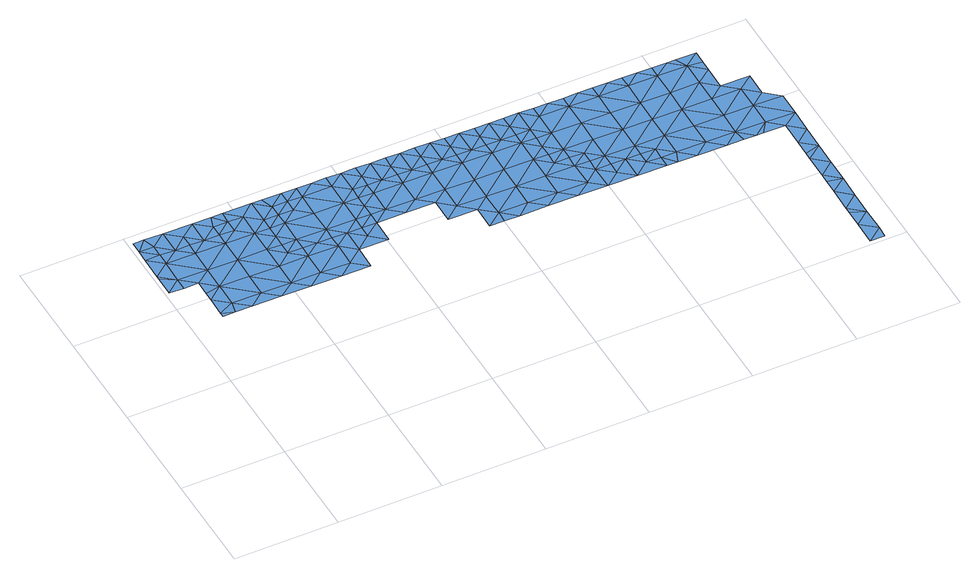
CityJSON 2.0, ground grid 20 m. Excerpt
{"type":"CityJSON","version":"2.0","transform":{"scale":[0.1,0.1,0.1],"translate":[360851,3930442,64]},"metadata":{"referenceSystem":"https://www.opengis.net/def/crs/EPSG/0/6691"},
"CityObjects":{
"waterbody1":{"type":"WaterBody","attributes":{"name":"9","class":"1140","function":"1","WaterBodyRiverFloodingRiskAttribute.description":"5","WaterBodyRiverFloodingRiskAttribute.rankOrg":"2","WaterBodyRiverFloodingRiskAttribute.adminType":"2","WaterBodyRiverFloodingRiskAttribute.scale":"L1"},"geometry":[{"type":"MultiSurface","lod":"1","boundaries":[[[0,1,2]],[[3,4,5]],[[6,7,8]],[[7,6,9]],[[6,10,9]],[[11,6,8]],[[1,12,13]],[[13,14,15]],[[16,11,3]],[[7,9,14]],[[7,4,8]],[[11,8,3]],[[8,4,3]],[[13,12,14]],[[12,1,17]],[[10,15,9]],[[2,13,15]],[[2,1,13]],[[14,9,15]]]}]},
"waterbody2":{"type":"WaterBody","attributes":{"name":"9","class":"1140","function":"1","WaterBodyRiverFloodingRiskAttribute.description":"5","WaterBodyRiverFloodingRiskAttribute.rankOrg":"1","WaterBodyRiverFloodingRiskAttribute.adminType":"2","WaterBodyRiverFloodingRiskAttribute.scale":"L1"},"geometry":[{"type":"MultiSurface","lod":"1","boundaries":[[[18,19,20]],[[19,18,21]],[[21,18,22]],[[23,22,18]],[[24,22,23]],[[24,25,22]],[[26,25,24]],[[27,25,26]],[[27,28,25]],[[29,28,27]],[[28,29,30]],[[31,32,33]],[[34,33,32]],[[35,33,34]],[[35,36,33]],[[35,37,36]],[[38,37,35]],[[39,40,23]],[[41,23,40]],[[40,38,41]],[[42,43,44]],[[44,43,45]],[[46,45,43]],[[11,16,47]],[[46,43,48]],[[42,49,43]],[[50,51,49]],[[50,15,51]],[[2,15,50]],[[0,2,50]],[[0,52,1]],[[28,52,0]],[[28,53,52]],[[53,54,52]],[[28,0,50]],[[25,50,49]],[[47,6,11]],[[15,10,51]],[[52,17,1]],[[17,52,54]],[[53,55,54]],[[53,56,55]],[[57,58,59]],[[60,59,58]],[[33,60,61]],[[62,60,36]],[[37,62,36]],[[61,60,58]],[[63,61,58]],[[63,58,57]],[[56,64,55]],[[64,65,55]],[[66,55,65]],[[66,54,55]],[[67,68,34]],[[68,69,27]],[[32,67,34]],[[33,61,31]],[[64,56,70]],[[30,53,28]],[[69,29,27]],[[25,28,50]],[[68,27,26]],[[41,26,24]],[[25,49,22]],[[23,41,24]],[[18,39,23]],[[22,71,21]],[[20,19,72]],[[18,20,39]],[[35,41,38]],[[60,33,36]],[[34,41,35]],[[26,41,34]],[[34,68,26]],[[10,6,51]],[[47,51,6]],[[51,47,49]],[[49,47,43]],[[43,47,48]],[[16,48,47]],[[71,22,42]],[[22,49,42]]]}]},
"waterbody3":{"type":"WaterBody","attributes":{"name":"9","class":"1140","function":"1","WaterBodyRiverFloodingRiskAttribute.description":"5","WaterBodyRiverFloodingRiskAttribute.rankOrg":"2","WaterBodyRiverFloodingRiskAttribute.adminType":"2","WaterBodyRiverFloodingRiskAttribute.scale":"L1"},"geometry":[{"type":"MultiSurface","lod":"1","boundaries":[[[67,73,68]],[[73,29,69]],[[69,68,73]],[[30,29,74]],[[30,56,53]],[[29,73,74]],[[67,32,73]],[[56,30,74]],[[75,73,32]],[[70,56,74]],[[74,73,75]],[[32,31,75]],[[74,76,70]],[[74,75,76]],[[31,61,75]],[[64,70,77]],[[70,76,77]],[[61,78,75]],[[65,64,79]],[[79,64,77]],[[78,80,75]],[[80,77,76]],[[76,75,80]],[[78,61,63]],[[79,77,81]],[[80,82,77]],[[63,83,78]],[[81,77,82]],[[63,57,83]],[[80,78,84]],[[78,83,84]],[[85,81,82]],[[86,87,80]],[[80,84,86]],[[82,80,87]],[[82,88,85]],[[82,87,88]],[[89,90,87]],[[88,87,90]],[[91,88,90]],[[89,92,90]],[[93,91,90]],[[92,93,90]],[[94,93,92]],[[95,94,92]],[[96,93,94]],[[95,97,94]],[[97,98,94]],[[96,94,98]],[[99,100,97]],[[97,100,98]],[[101,98,100]],[[99,102,100]],[[100,103,101]],[[100,102,103]],[[104,103,102]],[[105,104,102]],[[106,103,104]],[[105,107,104]],[[108,106,104]],[[104,107,108]],[[109,108,107]],[[110,109,107]],[[111,108,109]],[[110,112,109]],[[113,111,109]],[[113,109,112]],[[114,115,112]],[[112,115,113]],[[116,113,115]],[[114,117,115]],[[118,119,120]],[[121,116,115]],[[118,122,119]],[[119,122,123]],[[115,117,121]],[[124,125,117]],[[124,120,125]],[[120,119,125]],[[123,126,119]],[[125,127,117]],[[121,117,127]],[[126,128,119]],[[129,130,131]],[[119,132,125]],[[133,121,127]],[[134,131,130]],[[126,134,130]],[[130,128,126]],[[125,135,127]],[[127,136,133]],[[129,137,130]],[[132,119,128]],[[132,135,125]],[[127,135,136]],[[138,130,137]],[[138,139,130]],[[139,132,128]],[[128,130,139]],[[140,136,135]],[[138,137,141]],[[139,142,132]],[[143,140,135]],[[141,144,138]],[[135,132,142]],[[145,143,135]],[[142,145,135]],[[146,147,148]],[[144,147,149]],[[147,146,149]],[[150,151,138]],[[138,144,150]],[[152,142,139]],[[139,138,151]],[[153,149,146]],[[154,143,145]],[[144,149,150]],[[151,152,139]],[[145,155,154]],[[145,142,152]],[[153,156,149]],[[152,157,145]],[[150,149,156]],[[145,157,155]],[[150,156,158]],[[151,150,159]],[[160,155,157]],[[156,153,161]],[[159,150,158]],[[152,151,162]],[[152,163,157]],[[162,151,159]],[[161,164,156]],[[160,157,165]],[[158,156,164]],[[163,152,162]],[[166,164,161]],[[165,157,163]],[[159,158,167]],[[168,162,159]],[[169,170,171]],[[158,164,167]],[[167,172,159]],[[173,165,163]],[[170,174,171]],[[166,175,164]],[[176,177,178]],[[179,163,162]],[[177,169,171]],[[176,169,177]],[[168,159,172]],[[175,180,164]],[[181,167,164]],[[173,163,182]],[[183,178,177]],[[179,182,163]],[[184,178,183]],[[180,181,164]],[[185,180,175]],[[186,172,167]],[[162,168,179]],[[187,184,183]],[[188,184,187]],[[189,188,187]],[[172,190,168]],[[191,192,189]],[[179,193,182]],[[194,180,185]],[[191,189,187]],[[192,195,196]],[[168,197,179]],[[186,167,181]],[[172,186,190]],[[197,168,190]],[[196,195,198]],[[195,192,191]],[[199,200,179]],[[193,179,200]],[[199,179,197]],[[180,201,181]],[[198,202,194]],[[202,198,195]],[[181,203,186]],[[204,190,186]],[[180,194,201]],[[201,205,181]],[[194,202,201]],[[204,186,203]],[[203,181,205]]]}]},
"waterbody4":{"type":"WaterBody","attributes":{"name":"9","class":"1140","function":"1","WaterBodyRiverFloodingRiskAttribute.description":"5","WaterBodyRiverFloodingRiskAttribute.rankOrg":"1","WaterBodyRiverFloodingRiskAttribute.adminType":"2","WaterBodyRiverFloodingRiskAttribute.scale":"L1"},"geometry":[{"type":"MultiSurface","lod":"1","boundaries":[[[147,144,206]],[[207,208,209]],[[83,57,210]],[[211,209,212]],[[211,92,213]],[[86,84,213]],[[129,131,214]],[[214,131,215]],[[131,216,215]],[[217,218,216]],[[219,218,220]],[[219,220,221]],[[222,223,224]],[[208,225,209]],[[225,226,227]],[[223,228,224]],[[229,230,226]],[[220,228,221]],[[231,232,229]],[[218,217,220]],[[122,118,231]],[[217,216,233]],[[123,233,126]],[[95,92,211]],[[97,95,211]],[[212,97,211]],[[99,97,212]],[[99,212,102]],[[230,229,232]],[[230,227,226]],[[209,225,212]],[[227,212,225]],[[227,102,212]],[[105,102,227]],[[105,227,107]],[[230,107,227]],[[110,107,230]],[[112,110,230]],[[234,218,235]],[[218,234,216]],[[216,234,215]],[[215,236,214]],[[236,148,206]],[[221,228,223]],[[137,236,206]],[[141,137,206]],[[141,206,144]],[[147,206,148]],[[232,112,230]],[[114,112,232]],[[232,120,124]],[[231,120,232]],[[214,236,137]],[[137,129,214]],[[131,134,233]],[[134,126,233]],[[131,233,216]],[[220,229,228]],[[208,224,225]],[[225,224,226]],[[228,226,224]],[[226,228,229]],[[229,220,231]],[[217,231,220]],[[231,217,122]],[[122,217,233]],[[118,120,231]],[[124,117,232]],[[232,117,114]],[[213,92,89]],[[89,86,213]],[[87,86,89]],[[123,122,233]],[[84,83,210]],[[84,210,213]],[[213,210,211]],[[211,210,209]],[[207,209,210]],[[57,207,210]],[[208,222,224]],[[237,221,223]],[[221,237,238]],[[238,239,221]],[[239,219,221]],[[239,235,219]],[[235,218,219]]]}]}
},
"vertices":[
[178,531,10],[178,554,10],[150,532,10],[8,557,10],[29,580,10],[9,580,10],[65,533,10],[65,579,10],[37,557,10],[93,556,10],[93,533,10],[36,534,10],[158,578,10],[150,555,10],[122,578,10],[121,532,10],[8,534,10],[179,578,10],
[91,371,10],[62,356,10],[85,348,10],[63,394,10],[91,417,10],[147,370,10],[148,416,10],[149,462,10],[205,415,10],[205,462,10],[206,508,10],[234,484,10],[234,507,10],[318,437,10],[290,437,10],[318,414,10],[261,415,10],[261,368,10],[317,367,10],[289,345,10],[232,346,10],[119,347,10],[175,347,10],[204,369,10],[63,441,10],[35,464,10],[35,441,10],[7,442,10],[7,482,10],[36,510,10],[7,488,10],[92,463,10],[149,509,10],[93,510,10],[207,554,10],[235,530,10],[235,577,10],[263,553,10],[263,530,10],[403,435,10],[375,413,10],[403,389,10],[346,390,10],[347,436,10],[345,344,10],[375,436,10],[292,553,10],[292,576,10],[255,576,10],[262,438,10],[233,438,10],[234,461,10],[291,530,10],[63,412,10],[62,348,10],
[262,461,10],[263,507,10],[319,460,10],[319,506,10],[320,552,10],[375,459,10],[321,575,10],[376,505,10],[349,575,10],[377,551,10],[404,459,10],[404,482,10],[377,575,10],[404,505,10],[405,528,10],[406,574,10],[433,527,10],[434,551,10],[434,574,10],[461,527,10],[462,573,10],[490,550,10],[490,527,10],[491,573,10],[518,526,10],[519,572,10],[547,526,10],[547,549,10],[547,572,10],[575,525,10],[576,571,10],[604,548,9],[603,525,9],[604,571,9],[632,524,9],[632,571,9],[660,547,9],[660,524,9],[661,570,9],[688,523,9],[689,570,9],[717,523,9],[717,546,9],[717,569,9],[745,523,9],[744,453,9],[772,453,9],[744,476,9],[746,569,9],[743,430,9],[772,430,9],[745,499,9],[773,499,9],[800,429,9],[774,545,9],[829,452,9],[828,383,9],[828,406,9],[799,383,9],[830,498,9],[774,568,9],[800,406,9],[830,544,9],[802,568,9],[856,382,9],[885,405,9],[886,451,9],[831,567,9],[884,382,9],[886,497,9],[859,567,9],[913,381,9],[887,543,9],[932,335,9],[912,358,9],[912,335,9],[941,358,9],[942,404,9],[942,450,9],[943,496,9],[969,334,9],[887,567,9],[916,566,9],[997,357,9],[944,543,9],[998,403,9],[999,449,9],[944,566,9],[1025,333,9],[1000,495,9],[1000,542,9],[1054,356,9],[972,565,9],[1058,333,9],[1055,402,9],[1056,495,9],[1135,54,8],[1134,8,8],[1163,31,8],[1056,448,9],[1001,565,9],[1162,8,8],[1082,332,9],[1135,88,8],[1163,77,8],[1135,100,8],[1057,541,9],[1111,355,9],[1112,401,9],[1029,564,9],[1164,123,8],[1136,147,8],[1095,332,9],[1112,448,9],[1165,169,8],[1136,175,8],[1137,193,8],[1084,471,9],[1165,216,8],[1137,239,8],[1046,564,9],[1139,332,8],[1166,262,8],[1138,254,8],[1085,517,9],[1138,285,8],[1085,538,9],[1086,563,9],[1168,354,8],[1167,308,8],[1140,424,9],[1141,470,9],[1168,400,8],
[884,359,9],[460,435,10],[517,434,10],[489,457,10],[432,458,10],[489,503,10],[546,503,10],[433,504,10],[827,359,9],[799,337,9],[771,360,9],[715,407,9],[714,361,9],[657,362,9],[658,408,9],[601,363,9],[516,387,10],[573,387,9],[545,410,10],[545,456,10],[602,455,9],[603,502,9],[601,409,9],[659,455,9],[660,501,9],[715,454,9],[716,500,9],[771,407,9],[742,338,9],[685,339,9],[855,336,9],[572,340,9],[600,340,9],[629,339,9]
]}
